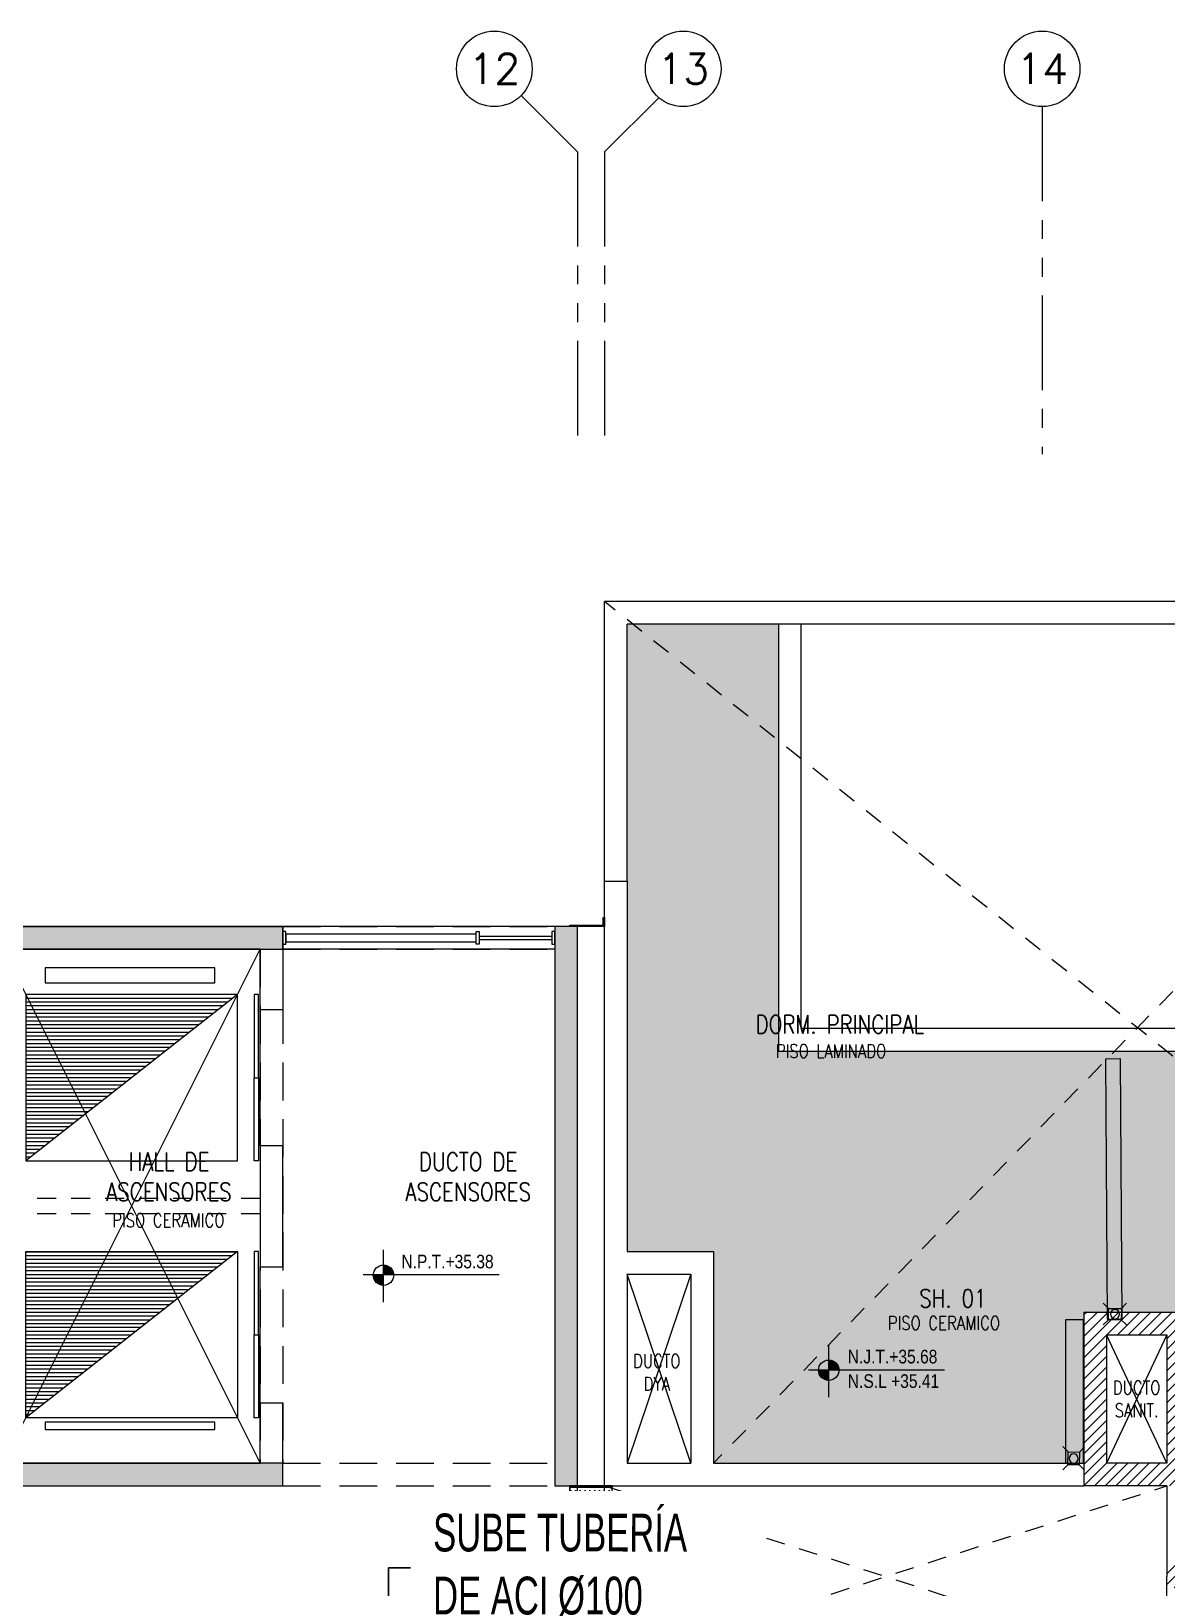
# Model space of a CAD drawing. Header units: millimetres. Extents: x 3765 to 3833, y 1327 to 1657.
# Drawn here: x 3791.71 to 3799.22, y 1388.59 to 1398.89 of the extents above; entities that cross this region are included whole.
import ezdxf
from ezdxf import colors
from ezdxf.entities.mleader import LeaderData, LeaderLine
from ezdxf.enums import TextEntityAlignment as Align
from ezdxf.math import Vec2, Vec3

# ---------------------------------------------------------------- set-up
doc = ezdxf.new("R2010")
doc.units = ezdxf.units.MM
for name, pattern in [('HIDDEN2', [0.1875, 0.125, -0.0625]), ('PHANTOM', [63.5, 31.75, -6.35, 6.35, -6.35, 6.35, -6.35]), ('PHANTOM2', [1.25, 0.625, -0.125, 0.125, -0.125, 0.125, -0.125]), ('X-REF_DP_Arquitectura$0$HIDDEN', [0.375, 0.25, -0.125])]:
    doc.linetypes.add(name, pattern=pattern)
doc.layers.get('0').update_dxf_attribs({"color": 251, "lineweight": 9})
for name, color, linetype, lineweight in [('000 SOS 911 TEXTOS ACI', 7, 'Continuous', 9), ('A-EJES', 251, 'PHANTOM', 13), ('A-HATCH', 251, 'Continuous', 13), ('A-JARDIN', 251, 'Continuous', 13), ('A-LINEAS', 251, 'Continuous', 13), ('A-MOBILIARIO', 251, 'Continuous', 13), ('A-MURO ALTO', 251, 'Continuous', 13), ('A-MURO BAJO', 251, 'Continuous', 13), ('A-MUROS', 251, 'Continuous', 13), ('A-NIVELES-NPT', 251, 'Continuous', 13), ('A-PROYECCIONES INT.', 251, 'HIDDEN2', 13), ('A-TEXTO-ACABADO PISO', 251, 'Continuous', 13), ('A-TEXTO-AMBIENTE', 251, 'Continuous', 13), ('A_20_Estructuras', 251, 'Continuous', 13), ('A_30_DispositivosSanit', 251, 'Continuous', 13), ('A_50_TextoAmbiente', 251, 'Continuous', 13), ('A_50_TextoIndicaciones', 251, 'Continuous', 13), ('A_50_Vigas', 251, 'X-REF_DP_Arquitectura$0$HIDDEN', 13), ('A_60_HatchEstructuras', 251, 'Continuous', 13), ('DLP_MOBILIARIO FIJO', 251, 'Continuous', 13), ('MURO CF 120', 251, 'Continuous', 13), ('MURO CF 60', 251, 'Continuous', 13)]:
    doc.layers.add(name, color=color, linetype=linetype, lineweight=lineweight)
doc.styles.add('PIPE', font='ARIALN.TTF', dxfattribs={"width": 0.8})
doc.styles.add('R80', font='ARIALN.TTF', dxfattribs={"height": 2.03})
doc.styles.add('ROMANS', font='romans.shx', dxfattribs={"width": 0.8})
doc.linetypes.add('FENCELINE1', pattern='A,6.35,-2.54,[133,ltypeshp.shx,S=2.54,R=0,X=-2.54,Y=0],-2.54,25.4', length=36.83)
pattern_1 = [(45, (-21.67, -43.67528), (-0.03535534, 0.03535534), [])]

# ---------------------------------------------------------------- blocks, each defined once
blk = doc.blocks.new('EF-P13')
at = {"layer": 'A_60_HatchEstructuras'}
h = blk.add_hatch(color=256, dxfattribs=at)
h.dxf.hatch_style = 1
h.paths.add_polyline_path([(24.55, -7.525), (22.7, -7.525), (22.7, -7.675), (24.55, -7.675)])
h.paths.add_polyline_path([(21.7, -2.775), (23.55, -2.775), (23.55, -2.625), (21.7, -2.625), (21.7, -0.475), (20.85, -0.475), (20.85, -0.625), (21.55, -0.625), (21.55, -6.325), (23.55, -6.325), (23.55, -6.175), (21.7, -6.175)])
h.paths.add_polyline_path([(25.5, -2.625), (25.35, -2.625), (25.35, -6.325), (25.5, -6.325)])
for points in [[(21.7, -6.175), (23.4, -2.775)], [(21.7, -2.775), (23.4, -6.175)]]:
    blk.add_lwpolyline(points)
at = {"layer": 'A_20_Estructuras'}
for points in [[(21.7, -2.775), (23.55, -2.775), (23.55, -2.625), (21.7, -2.625), (21.7, -0.475), (20.85, -0.475), (20.85, -0.625), (21.55, -0.625), (21.55, -6.325), (23.55, -6.325), (23.55, -6.175), (21.7, -6.175)], [(25.5, -2.625), (25.35, -2.625), (25.35, -6.325), (25.5, -6.325)]]:
    blk.add_lwpolyline(points, close=True, dxfattribs=at)
at = {"layer": 'A_50_Vigas'}
for p, q in [((23.55, -2.625), (25.35, -2.625)), ((23.4, -2.775), (23.4, -6.175)), ((23.55, -2.775), (25.35, -2.775)), ((23.55, -2.775), (23.55, -6.175))]:
    blk.add_line(p, q, dxfattribs=at)
for points in [[(23.55, -6.175), (25.35, -6.175)], [(23.55, -6.325), (25.35, -6.325)], [(25.5, -7.525), (25.5, -6.325)]]:
    blk.add_lwpolyline(points, dxfattribs=at)
blk = doc.blocks.new('TEXTO AMBIENTES P11')
at = {"layer": 'A-TEXTO-ACABADO PISO', "char_height": 0.09, "attachment_point": 2, "style": 'ROMANS'}
for s, insert in [('PISO LAMINADO', (27.178, -3.404)), ('PISO CERAMICO', (27.925, -5.203))]:
    blk.add_mtext_dynamic_manual_height_columns(s, width=1.20225, gutter_width=12.5, heights=[0], dxfattribs=dict(at, insert=insert))
at = {"layer": 'A-TEXTO-ACABADO PISO', "insert": (22.793, -4.523), "char_height": 0.09, "attachment_point": 2, "rotation": 0, "style": 'ROMANS'}
blk.add_mtext_dynamic_manual_height_columns('PISO CERAMICO', width=1.20225, gutter_width=12.5, heights=[0], dxfattribs=at)
at = {"layer": 'A-TEXTO-AMBIENTE', "style": 'ROMANS', "width": 0.8}
for s, p in [('DORM. PRINCIPAL', (27.237, -3.332)), ('SH. 01', (27.984, -5.145))]:
    blk.add_text(s, height=0.12, dxfattribs=at).set_placement(p, align=Align.CENTER)
at = {"layer": 'A-TEXTO-AMBIENTE', "char_height": 0.12, "attachment_point": 5, "style": 'ROMANS'}
for s, insert, width in [('\\pxqc;HALL DE \\PASCENSORES', (22.797, -4.28, 0), 1.06192), ('\\pxqc;DUCTO DE \\PASCENSORES', (24.777, -4.28), 1.04442)]:
    blk.add_mtext(s, dxfattribs=dict(at, insert=insert, width=width))
blk = doc.blocks.new('TEXTO DUCTOS PT')
at = {"layer": 'A_50_TextoIndicaciones', "char_height": 0.09, "width": 0.4157, "attachment_point": 5, "style": 'ROMANS'}
for s, insert in [('\\pxsm1,t16;DUCTO DYA', (26.025, -5.575)), ('\\pxsm1,t16;DUCTO SANIT.', (29.2, -5.75, 0))]:
    blk.add_mtext(s, dxfattribs=dict(at, insert=insert))
blk = doc.blocks.new('Duplex-1201')
at = {"layer": 'A-MUROS', "color": 8}
blk.add_line((3.75, 5.85), (3.75, 6.45), dxfattribs=at)
blk = doc.blocks.new('Duplex-1204')
at = {"layer": 'A-LINEAS'}
for p, q in [((0.6, -4.45), (0.18, -5.7, 0)), ((0.6, -5.7, 0), (0.18, -4.45)), ((3.75, -5.7, 0), (3.35, -4.85)), ((3.75, -4.85, 0), (3.35, -5.7, 0))]:
    blk.add_line(p, q, dxfattribs=at)
at = {"layer": 'A-MURO ALTO'}
for p, q in [((0.18, -4.3), (0.75, -4.3)), ((0.75, -4.3), (0.75, -5.7)), ((0.18, -4.45), (0.18, -5.7, 0)), ((0.18, -4.45), (0.6, -4.45)), ((0.6, -4.45), (0.6, -5.7)), ((0.18, -5.7, 0), (0.6, -5.7, 0)), ((0.75, -5.7), (3.2, -5.7)), ((0.03, -5.85), (3.2, -5.85))]:
    blk.add_line(p, q, dxfattribs=at)
blk.add_lwpolyline([(0.03, -5.85), (0.03, -1.85), (0.18, -1.85), (0.18, -4.3)], dxfattribs=at)
at = {"layer": 'A-MURO BAJO'}
for p, q in [((0.03, -1.85), (0.03, 0)), ((12.625, 0), (0.03, 0)), ((0.18, -1.85), (0.18, -0.15)), ((12.625, -0.15), (0.18, -0.15))]:
    blk.add_line(p, q, dxfattribs=at)
blk.add_lwpolyline([(1.18, -0.15), (1.18, -2.975), (6.25, -2.975), (6.25, -2.825), (1.33, -2.825), (1.33, -0.15)], dxfattribs=at)
at = {"layer": 'A-MUROS'}
for p, q in [((3.2, -4.7, 0), (3.2, -5.85)), ((3.2, -4.7, 0), (3.85, -4.7, 0)), ((3.35, -4.85, 0), (3.35, -5.7)), ((3.35, -4.85, 0), (3.75, -4.85, 0)), ((3.75, -4.85, 0), (3.75, -5.7)), ((3.75, -5.7), (3.35, -5.7)), ((3.75, -5.85), (3.2, -5.85)), ((3.75, -5.85), (3.75, -6.45))]:
    blk.add_line(p, q, dxfattribs=at)
at = {"layer": 'A-PROYECCIONES INT.'}
for p, q in [((6.25, -4.975), (0.03, 0)), ((6.3, 0), (0.75, -5.7))]:
    blk.add_line(p, q, dxfattribs=at)
blk = doc.blocks.new('TC_P11')
at = {"layer": 'A-MOBILIARIO'}
blk.add_blockref('Duplex-1204', (27, -39.425), dxfattribs=at)
blk.add_blockref('Duplex-1201', (27, -52.325), dxfattribs=at)
at = {"layer": 'A-PROYECCIONES INT.'}
for p, q in [((27.03, -45.275), (30.75, -46.475)), ((27.03, -46.475), (30.75, -45.275))]:
    blk.add_line(p, q, dxfattribs=at)
blk = doc.blocks.new('Ejes_Torre C')
for p, q in [((26.85, 16.35), (26.477, 16.723)), ((27.03, 16.35), (27.389, 16.709))]:
    blk.add_line(p, q)
at = {"layer": 'A-EJES', "linetype": 'PHANTOM2'}
for points in [[(29.925, 16.65), (29.925, 14.35)], [(26.85, 16.35), (26.85, 14.35)], [(27.03, 16.35), (27.03, 14.35)]]:
    blk.add_lwpolyline(points, dxfattribs=at)
at = {"layer": 'A-EJES', "linetype": 'Continuous'}
for centre in [(26.3, 16.9), (27.55, 16.9), (29.925, 16.9)]:
    blk.add_circle(centre, 0.25, dxfattribs=at)
at = {"layer": 'A-EJES', "linetype": 'Continuous', "style": 'ROMANS'}
for s, p in [('12', (26.3, 16.9)), ('13', (27.55, 16.9)), ('14', (29.925, 16.9))]:
    blk.add_text(s, height=0.2, dxfattribs=at).set_placement(p, align=Align.MIDDLE_CENTER)
blk = doc.blocks.new('SIM NIVEL PLANTA')
at = {"linetype": 'Continuous'}
h = blk.add_hatch(dxfattribs=at)
h.set_pattern_fill('_USER', color=0, scale=0.089997, angle=45, style=0, pattern_type=0)
h.set_pattern_definition([(45, (31854.49523, 23864.84028), (-0.06363728001, 0.06363728001), [])])
h.paths.add_polyline_path([(-17.33, 0), (-15.98, 0, 0.409209), (-17.33, 1.33)])
h.paths.add_polyline_path([(-18.68, 0, 0.004279), (-18.68, -0.02, 0.414214), (-17.33, -1.37), (-17.33, 0)])
at = {"color": 0}
for p, q in [((-17.33, -3.58), (-17.33, 3.34)), ((-2, 0), (-20, 0))]:
    blk.add_line(p, q, dxfattribs=at)
at = {"color": 0, "linetype": 'Continuous'}
blk.add_circle((-17.33, -0.02), 1.35, dxfattribs=at)
at = {"color": 0, "style": 'R80'}
blk.add_attdef('N.P.T.+0.00', text='', height=1.8, dxfattribs=at).set_placement((-8.87, 1.77), align=Align.MIDDLE_CENTER)
blk = doc.blocks.new('NIVELES')
at = {"layer": 'A-NIVELES-NPT'}
ref = blk.add_blockref('SIM NIVEL PLANTA', (-0.567, -104.456, 0), dxfattribs=dict(at, xscale=0.05, yscale=0.05, zscale=0.05))
ref.add_attrib('N.P.T.+0.00', 'N.P.T.+35.38', dxfattribs={"layer": '0', "height": 0.09, "style": 'R80'}).set_placement((-1.01, -104.367, 0), align=Align.MIDDLE_CENTER)
ref = blk.add_blockref('SIM NIVEL PLANTA', (2.379, -105.085, 0), dxfattribs=dict(at, xscale=0.05, yscale=0.05, zscale=0.05, rotation=7.054878703466131e-05))
ref.add_attrib('N.P.T.+0.00', 'N.J.T.+35.68', dxfattribs={"layer": '0', "height": 0.09, "rotation": 0.0001, "style": 'R80'}).set_placement((1.935, -104.996, 0), align=Align.MIDDLE_CENTER)
at = {"layer": 'A-NIVELES-NPT', "insert": (1.639, -105.113, 0), "char_height": 0.09, "attachment_point": 1, "rotation": 0.0001, "style": 'R80'}
blk.add_mtext_dynamic_manual_height_columns('N.S.L +35.41', width=0.60941, gutter_width=12.5, heights=[0], dxfattribs=at)
blk = doc.blocks.new('ASCENSOR_01')
h = blk.add_hatch()
h.set_pattern_fill('_U', color=256, scale=0.025, angle=360, style=0, pattern_type=0)
h.set_pattern_definition([(1e-07, (54.049875, -126.000315), (-4e-11, 0.025), [])])
h.paths.add_polyline_path([(-1.4, 1.1), (0, 0), (0, 1.1)])
blk.add_line((-1.4, 1.1, 0), (0, 0))
for points in [[(-0.128, 1.178), (-1.25, 1.178), (-1.25, 1.278), (-0.128, 1.278)], [(0, 0), (-1.4, 0), (-1.4, 1.1), (0, 1.1)]]:
    blk.add_lwpolyline(points, close=True)
blk = doc.blocks.new('vent. pasillo')
at = {"color": 8, "elevation": 0}
blk.add_lwpolyline([(-1.78, -0.1), (-0.52, -0.1), (-0.52, -0.05), (-1.78, -0.05)], close=True, dxfattribs=at)
at = {"layer": 'A-MURO BAJO', "color": 8}
for p, q in [((0, 0, 0), (-1.8, 0)), ((0, -0.15, 0), (-1.8, -0.15, 0))]:
    blk.add_line(p, q, dxfattribs=at)
at = {"layer": 'DLP_MOBILIARIO FIJO', "color": 8, "elevation": 0}
for points in [[(-1.8, -0.117), (-1.78, -0.117), (-1.78, -0.032), (-1.8, -0.032)], [(-0.5, -0.117), (-0.52, -0.117), (-0.52, -0.032), (-0.5, -0.032)], [(0, -0.032), (-0.02, -0.032), (-0.02, -0.117), (0, -0.117)]]:
    blk.add_lwpolyline(points, close=True, dxfattribs=at)
blk.add_lwpolyline([(-0.02, -0.065), (-0.5, -0.065), (-0.5, -0.085), (-0.02, -0.085)], dxfattribs=at)
blk = doc.blocks.new('N.02')
h = blk.add_hatch()
h.set_pattern_fill('_U', color=8, scale=0.025, angle=180.0002, style=0, pattern_type=0)
h.set_pattern_definition([(180.000175, (-57.700293, 123.500154), (7.64e-08, -0.025), [])])
h.paths.add_polyline_path([(-2.25, -2.5), (-3.65, -3.6), (-3.65, -2.5)])
at = {"color": 8}
for p, q in [((-2.25, -2.5, 0), (-3.65, -3.6, 0)), ((-0.05, -5.25, 0), (-0.05, -4.05)), ((0.23, -4.05), (-0.05, -4.05)), ((0.23, -5.25, 0), (0.23, -4.05))]:
    blk.add_line(p, q, dxfattribs=at)
at = {"color": 8, "elevation": 0}
for points in [[(0.17, -0.34), (0.17, -0.29), (0.18, -0.29), (0.18, -0.35), (-0.05, -0.35), (-0.05, -0.34)], [(-3.65, -2.5), (-2.25, -2.5), (-2.25, -3.6), (-3.65, -3.6)], [(-3.522, -3.678), (-2.4, -3.678), (-2.4, -3.628), (-3.522, -3.628)]]:
    blk.add_lwpolyline(points, close=True, dxfattribs=at)
at = {"layer": 'A-MOBILIARIO', "color": 8, "elevation": 0}
for points in [[(-2.11, -1.35), (-2.11, -0.8), (-2.14, -0.8), (-2.14, -1.35)], [(-2.11, -1.35), (-2.11, -1.9), (-2.14, -1.9), (-2.14, -1.35)], [(-2.11, -3.05), (-2.11, -2.5), (-2.14, -2.5), (-2.14, -3.05)], [(-2.11, -3.05), (-2.11, -3.6), (-2.14, -3.6), (-2.14, -3.05)]]:
    blk.add_lwpolyline(points, close=True, dxfattribs=at)
at = {"layer": 'A-MURO BAJO', "color": 8}
for p, q in [((-2.1, -1.8, 0), (-2.1, -0.9, 0)), ((-2.1, -3.5, 0), (-2.1, -2.6, 0))]:
    blk.add_line(p, q, dxfattribs=at)
at = {"layer": 'A-MUROS', "color": 8}
for p, q in [((-3.8, -0.35, 0), (-1.95, -0.35, 0)), ((-1.95, -0.35, 0), (-1.95, -0.9, 0)), ((-2.1, -0.5, 0), (-3.8, -0.5, 0)), ((-2.1, -0.9, 0), (-2.1, -0.5, 0)), ((-1.95, -0.9, 0), (-2.1, -0.9, 0)), ((-1.95, -1.8, 0), (-2.1, -1.8, 0)), ((-2.1, -1.8, 0), (-2.1, -2.6, 0)), ((-1.95, -2.6, 0), (-1.95, -1.8, 0)), ((-2.1, -2.6, 0), (-1.95, -2.6, 0)), ((-2.1, -3.9, 0), (-2.1, -3.5, 0)), ((-2.1, -3.5, 0), (-1.95, -3.5, 0)), ((-1.95, -4.05, 0), (-1.95, -3.5, 0)), ((-3.8, -3.9, 0), (-2.1, -3.9, 0)), ((-3.95, -4.05, 0), (-1.95, -4.05, 0)), ((-0.15, -4.05, 0), (0, -4.05, 0))]:
    blk.add_line(p, q, dxfattribs=at)
blk.add_lwpolyline([(0, -4.05), (0, -0.35), (-0.15, -0.35), (-0.15, -4.05)], dxfattribs=at)
at = {"layer": 'A-PROYECCIONES INT.', "color": 8}
for p, q in [((-2.1, -2.15, 0), (-3.8, -2.15, 0)), ((-2.1, -2.25, 0), (-3.8, -2.25, 0)), ((0, -5.25, 0), (0, -4.05)), ((0.18, -5.25, 0), (0.18, -4.05))]:
    blk.add_line(p, q, dxfattribs=at)
at = {"color": 8}
blk.add_blockref('vent. pasillo', (-0.15, -0.35, 0), dxfattribs=at)
at = {"color": 8, "xscale": -1, "rotation": 359.9998249622922}
blk.add_blockref('ASCENSOR_01', (-3.65, -1.9, 0), dxfattribs=at)
blk = doc.blocks.new('TORRE F HATCH CORTAFUEGO')
at = {"layer": 'MURO CF 60'}
h = blk.add_hatch(dxfattribs=at)
h.set_pattern_fill('_USER', color=8, scale=0.05, angle=45, pattern_type=0)
h.set_pattern_definition(pattern_1)
h.paths.add_polyline_path([(-18.5, -91.325), (-18.35, -91.325), (-18.35, -92.325), (-18.5, -92.325)])
h = blk.add_hatch(dxfattribs=at)
h.set_pattern_fill('_USER', color=8, scale=0.05, angle=45, pattern_type=0)
h.set_pattern_definition(pattern_1)
h.paths.add_polyline_path([(-18.35, -91.475), (-17.95, -91.475), (-17.95, -91.325), (-18.35, -91.325)])
h = blk.add_hatch(dxfattribs=at)
h.set_pattern_fill('_USER', color=8, scale=0.05, angle=45, pattern_type=0)
h.set_pattern_definition(pattern_1)
h.paths.add_polyline_path([(-17.95, -91.325), (-17.85, -91.325), (-17.85, -92.475), (-17.95, -92.475)])
h = blk.add_hatch(dxfattribs=at)
h.set_pattern_fill('_USER', color=8, scale=0.05, angle=45, pattern_type=0)
h.set_pattern_definition(pattern_1)
h.paths.add_polyline_path([(-18.5, -92.475), (-17.95, -92.475), (-17.95, -92.325), (-18.5, -92.325)])
h = blk.add_hatch(dxfattribs=at)
h.set_pattern_fill('_USER', color=8, scale=0.05, angle=45, pattern_type=0)
h.set_pattern_definition(pattern_1)
h.paths.add_polyline_path([(-17.95, -93), (-1.6, -93), (-1.6, -93.15), (-17.95, -93.15)])
blk = doc.blocks.new('0-sumidero')
for p, q in [((-0.042, 0.038), (-0.076, 0.072)), ((0.043, 0.038), (-0.042, 0.038)), ((-0.042, 0.038), (-0.042, -0.037)), ((0.043, 0.038), (0.078, 0.072)), ((0.043, -0.037), (0.043, 0.038)), ((-0.042, -0.037), (-0.076, -0.071)), ((-0.042, -0.037), (0.043, -0.037)), ((0.043, -0.037), (0.078, -0.071))]:
    blk.add_line(p, q)
blk.add_circle((0, 0), 0.0303)
blk = doc.blocks.new('sum')
at = {"layer": 'A_30_DispositivosSanit', "rotation": 45.00000007321594}
blk.add_blockref('0-sumidero', (0, 0), dxfattribs=at)
blk = doc.blocks.new('IS-pluviales_26.03.2025')
at = {"linetype": 'FENCELINE1', "ltscale": 3, "elevation": 0}
for points in [[(-18.345, -105.173), (-18.245, -105.173), (-18.256, -103.45), (-18.356, -103.451)], [(-18.5, -106.125), (-18.5, -105.176), (-18.62, -105.176), (-18.62, -106.125)]]:
    blk.add_lwpolyline(points, close=True, dxfattribs=at)
at = {"layer": 'A_30_DispositivosSanit', "xscale": -1}
for p, rotation in [((-18.292, -105.139, 0), 44.57854980580317), ((-18.566, -106.094, 0), 314.5785498058033)]:
    blk.add_blockref('sum', p, dxfattribs=dict(at, rotation=rotation))

msp = doc.modelspace()

# ---------------------------------------------------------------- hatches: boundary and pattern name
at = {"layer": 'A-HATCH'}
h = msp.add_hatch(dxfattribs=at)
h.set_pattern_fill('DOTS', color=256, scale=0.02)
h.set_pattern_definition([(0, (3865.397128, 1389.26289), (0.015875, 0.03175), [0, -0.03175])])
h.paths.add_polyline_path([(3795.272, 1388.073), (3795.552, 1388.073), (3795.552, 1389.253), (3795.272, 1389.253)])

# ---------------------------------------------------------------- block references
msp.add_blockref('EF-P13', (3769.822, 1395.588))
at = {"layer": 'A_50_TextoAmbiente'}
msp.add_blockref('TEXTO AMBIENTES P11', (3769.822, 1395.588), dxfattribs=at)
at = {"layer": 'A_50_TextoIndicaciones'}
msp.add_blockref('TEXTO DUCTOS PT', (3769.822, 1395.588), dxfattribs=at)

# ---------------------------------------------------------------- next in the draw order: block references
msp.add_blockref('TC_P11', (3768.472, 1434.538))

# ---------------------------------------------------------------- next in the draw order: hatches: boundary and pattern name
at = {"layer": 'A-JARDIN', "ltscale": 0.5}
h = msp.add_hatch(dxfattribs=at)
h.set_pattern_fill('AR-SAND', color=256, scale=0.0025)
h.set_pattern_definition([(37.5, (3772.7221, 1459.53793), (-0.00400008, 0.12235331), [0, -0.09652, 0, -0.10795, 0, -0.1031875]), (7.5, (3772.7221, 1459.53793), (0.11238082, 0.17920628), [0, -0.05207, 0, -0.086995, 0, -0.0333375]), (327.5, (3772.644, 1459.53793), (0.19774809, 0.0003593), [0, -0.03175, 0, -0.1143, 0, -0.149225]), (317.5, (3772.644, 1459.53793), (0.1908891, 0.05573233), [0, -0.015875, 0, -0.07493, 0, -0.085725])])
h.paths.add_polyline_path([(3818.372, 1392.638), (3818.372, 1388.738), (3815.572, 1388.738), (3815.572, 1391.288), (3813.822, 1391.288), (3813.822, 1392.338), (3813.822, 1392.338), (3813.822, 1392.638)])
h.paths.add_polyline_path([(3818.372, 1384.688), (3818.372, 1388.588), (3815.572, 1388.588), (3815.572, 1386.038), (3813.822, 1386.038), (3813.822, 1384.988), (3813.822, 1384.988), (3813.822, 1384.688), (3816.547, 1384.688)])
h.paths.add_polyline_path([(3795.652, 1394.963), (3795.652, 1390.813), (3796.222, 1390.813), (3796.222, 1389.413), (3798.672, 1389.413), (3798.672, 1389.263), (3798.672, 1389.263), (3798.672, 1390.413), (3799.322, 1390.413), (3799.322, 1390.138), (3801.722, 1390.138), (3801.722, 1392.138), (3796.652, 1392.138), (3796.652, 1394.963)])
h.paths.add_polyline_path([(3795.652, 1387.913), (3797.944, 1387.913), (3798.222, 1387.913), (3798.222, 1386.913), (3799.322, 1386.913), (3799.322, 1387.238), (3801.772, 1387.238), (3801.772, 1385.188), (3796.652, 1385.188), (3796.652, 1382.363), (3795.652, 1382.363)])

# ---------------------------------------------------------------- next in the draw order: block references
msp.add_blockref('NIVELES', (3795.472, 1495.114, 0))
at = {"layer": 'A-EJES'}
msp.add_blockref('Ejes_Torre C', (3768.472, 1381.738), dxfattribs=at)

# ---------------------------------------------------------------- next in the draw order: block references
msp.add_blockref('N.02', (3795.322, 1393.313, 0))

# ---------------------------------------------------------------- next in the draw order: linework, layer by layer
at = {"color": 8}
for points in [[(3795.272, 1389.263), (3795.552, 1389.263), (3795.552, 1389.253), (3795.272, 1389.253)], [(3795.272, 1388.073), (3795.552, 1388.073), (3795.552, 1389.253), (3795.272, 1389.253)]]:
    msp.add_lwpolyline(points, close=True, dxfattribs=at)

# ---------------------------------------------------------------- next in the draw order: block references
at = {"layer": 'A_30_DispositivosSanit'}
msp.add_blockref('IS-pluviales_26.03.2025', (3817.171, 1495.538, 0), dxfattribs=at)
at = {"layer": 'MURO CF 120', "color": 251}
msp.add_blockref('TORRE F HATCH CORTAFUEGO', (3817.172, 1481.738), dxfattribs=at)

# ---------------------------------------------------------------- next in the draw order: leaders
at = {"layer": '000 SOS 911 TEXTOS ACI'}
ml = msp.add_multileader_mtext('Standard', dxfattribs=at)
ml.set_content('{\\H1.66667x;SUBE TUBERÍA DE ACI %%C100 }', color=256, style='PIPE')
ml.set_leader_properties(color=7)
ml.build(insert=Vec2(0, 0))
ml.multileader.update_dxf_attribs({"text_left_attachment_type": 2, "text_right_attachment_type": 2, "dogleg_length": 2, "arrow_head_size": 0.15})
ctx = ml.context
ctx.base_point, ctx.char_height, ctx.arrow_head_size, ctx.landing_gap_size, ctx.plane_origin, ctx.plane_x_axis, ctx.plane_y_axis = Vec3(3794.217, 1388.72, 0), 0.15, 0.15, 0.15, Vec3(3800.711, 1387.916, 0), Vec3(1, -0.000395), Vec3(0.000395, 1)
ctx.left_attachment, ctx.right_attachment = 2, 2
notes = []
notes.append((ctx, [(1, (1, 1, 0), (3794.071, 1388.721, 0), (1, -0.000395), 0.146, [(0, [(3794.071, 1387.88, 0)], 0, [])])]))
ctx.mtext.insert, ctx.mtext.text_direction, ctx.mtext.rotation, ctx.mtext.width, ctx.mtext.defined_height, ctx.mtext.flow_direction = Vec3(3794.367, 1389.079, 0), Vec3(1, -0.000395), 6.28279, 2.03931, 0.558, 5
ctx.mtext.has_bg_fill, ctx.mtext.bg_color, ctx.mtext.bg_scale_factor, ctx.mtext.bg_transparency, ctx.mtext.use_window_bg_color = 1, -1073741824, 2, 0, 1
for ctx, leaders in notes:
    for number, flags, end, landing, length, lines in leaders:
        leader = LeaderData()
        leader.index, (leader.has_last_leader_line, leader.has_dogleg_vector, leader.attachment_direction) = number, flags
        leader.last_leader_point, leader.dogleg_vector, leader.dogleg_length = Vec3(end), Vec3(landing), length
        for number, points, colour, breaks in lines:
            line = LeaderLine()
            line.index, line.vertices, line.color, line.breaks = number, Vec3.list(points), colors.encode_raw_color(colour), breaks
            leader.lines.append(line)
        ctx.leaders.append(leader)

doc.saveas('drawing.dxf')
